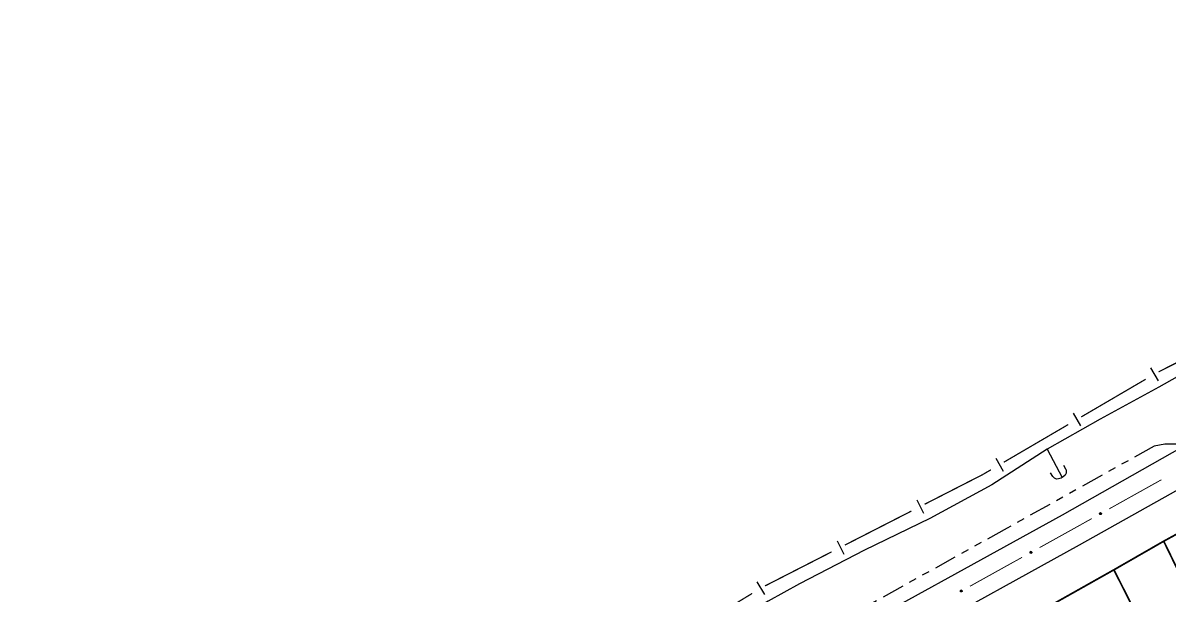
# Model space of a CAD drawing. Extents: x 205807 to 207855, y 4874692 to 4876446.
# Drawn here: x 206613.5 to 206843.6, y 4876222.4 to 4876337.2 of the extents above; entities that cross this region are included whole.
import ezdxf

# ---------------------------------------------------------------- set-up
doc = ezdxf.new("R2010")
doc.units = 0
doc.header["$LTSCALE"] = 1.5
doc.header["$MEASUREMENT"] = 0
doc.linetypes.add('TRACO_25', pattern=[8, 3, -1, 1, -1, 1, -1])
for name, color, linetype in [('CD_MALHA_LOTES', 7, 'CONTINUOUS'), ('HD-CURSO-PERENE', 170, 'CONTINUOUS'), ('LM-LIM-SETORES-BAIRROS', 250, 'CONTINUOUS'), ('RU-QUADRA', 210, 'CONTINUOUS'), ('SV-EIXO-RUA-PAV', 20, 'CONTINUOUS'), ('SV-FX-DOM-EST', 20, 'CONTINUOUS'), ('SV-PONTE-BUEIRO', 251, 'CONTINUOUS'), ('SV-RUA-PAVIM', 7, 'CONTINUOUS')]:
    doc.layers.add(name, color=color, linetype=linetype)

# ---------------------------------------------------------------- blocks, each defined once
blk = doc.blocks.new('COD119', base_point=(206910.585966, 4876308.450231))
at = {"layer": 'SV-PONTE-BUEIRO'}
blk.add_lwpolyline([(206909.075966, 4876306.450231), (206909.075966, 4876307.283564), (206909.075966, 4876307.408564), (206909.201799, 4876307.741897), (206909.453466, 4876308.116897), (206909.830966, 4876308.325231), (206910.334299, 4876308.450231), (206910.837633, 4876308.450231), (206911.340966, 4876308.325231), (206911.718466, 4876308.116897), (206911.970133, 4876307.741897), (206912.095966, 4876307.408564), (206912.095966, 4876307.283564), (206912.095966, 4876306.450231)], dxfattribs=at)

msp = doc.modelspace()

# ---------------------------------------------------------------- linework, layer by layer
at = {"layer": 'CD_MALHA_LOTES', "linetype": 'Continuous', "const_width": 0.35, "flags": 128}
for points in [[(206842.567219, 4876233.166364), (206863.774331, 4876244.775558)], [(206832.563925, 4876227.423082), (206842.567219, 4876233.166364)], [(206863.652333, 4876189.912639), (206842.567219, 4876233.166364)], [(206811.148875, 4876215.376712), (206832.563925, 4876227.423082)], [(206854.361603, 4876184.207787), (206849.098987, 4876194.730954), (206832.563925, 4876227.423082)]]:
    msp.add_lwpolyline(points, dxfattribs=at)
at = {"layer": 'HD-CURSO-PERENE', "linetype": 'Continuous'}
for points in [[(206853.676652, 4876270.893929, 2.238405), (206841.558472, 4876264.098319, 2.238405), (206829.794534, 4876257.649025, 2.238405), (206819.162531, 4876251.66253, 2.238405), (206808.042551, 4876244.505641, 2.238405), (206795.598782, 4876237.713632, 2.238405), (206782.50822, 4876231.354064, 2.238405), (206769.413532, 4876224.594272, 2.238405), (206763.146654, 4876221.114604, 2.238405), (206756.477729, 4876217.18945, 2.231678), (206751.643975, 4876214.274651, 2.231678), (206747.106293, 4876211.350656, 2.231678), (206742.737091, 4876208.578304, 2.231678), (206737.999929, 4876205.863534, 2.231678), (206732.733991, 4876202.934425, 2.231678), (206721.389821, 4876195.636461, 2.231678), (206721.111533, 4876194.378877, 2.231678), (206721.126628, 4876193.096258, 2.231678), (206721.356153, 4876191.796782, 2.231678), (206721.549441, 4876190.992584, 2.231678), (206721.949323, 4876190.069779, 2.231678), (206722.164644, 4876189.731417, 2.231678)], [(206819.162531, 4876251.66253, 2.238405), (206822.18, 4876245.95, 5.46)]]:
    msp.add_polyline3d(points, dxfattribs=at)
at = {"layer": 'LM-LIM-SETORES-BAIRROS', "const_width": 0.25}
for points in [[(206854.938332, 4876273.913551), (206841.540714, 4876267.167897)], [(206838.937353, 4876265.678627), (206825.989154, 4876258.106034)], [(206823.399515, 4876256.591516), (206810.451316, 4876249.018923)], [(206806.214609, 4876246.541138), (206794.55829, 4876240.58052)], [(206806.998463, 4876246.999565), (206806.214609, 4876246.541138)], [(206807.861677, 4876247.504405), (206806.998463, 4876246.999565)], [(206791.887259, 4876239.214652), (206778.532106, 4876232.385312)], [(206775.861075, 4876231.019444), (206762.505922, 4876224.190104)], [(206759.916433, 4876222.678371), (206747.103455, 4876214.879167)]]:
    msp.add_lwpolyline(points, dxfattribs=at)
at = {"layer": 'LM-LIM-SETORES-BAIRROS'}
for points in [[(206839.90652, 4876267.983125), (206841.421039, 4876265.393486)], [(206824.368682, 4876258.896014), (206825.8832, 4876256.306375)], [(206808.830844, 4876249.808904), (206810.345362, 4876247.219264)], [(206792.985012, 4876241.460746), (206794.35088, 4876238.789715)], [(206776.958828, 4876233.265538), (206778.324696, 4876230.594507)], [(206760.84491, 4876224.999562), (206762.404751, 4876222.436967)]]:
    msp.add_lwpolyline(points, dxfattribs=at)
at = {"layer": 'RU-QUADRA', "linetype": 'Continuous', "const_width": 0.18, "flags": 128}
msp.add_lwpolyline([(206863.774331, 4876244.775558), (206842.567219, 4876233.166364), (206832.563925, 4876227.423082), (206811.367775, 4876215.499847), (206810.245403, 4876217.63822), (206800.775087, 4876212.704545), (206792.188957, 4876208.231497), (206810.891772, 4876173.377861), (206815.890827, 4876164.527778), (206820.979425, 4876155.765142), (206838.509818, 4876120.619269), (206843.279871, 4876111.445598), (206852.51173, 4876093.691075)], dxfattribs=at)
at = {"layer": 'SV-EIXO-RUA-PAV', "const_width": 0.18}
for points in [[(206842.099181, 4876245.504267), (206831.619156, 4876239.658834)], [(206828.125814, 4876237.710357), (206823.759137, 4876235.27476)], [(206823.701031, 4876235.24235), (206817.638038, 4876231.878859)], [(206823.759137, 4876235.27476), (206823.701031, 4876235.24235)], [(206814.140225, 4876229.93842), (206803.646785, 4876224.117104)]]:
    msp.add_lwpolyline(points, dxfattribs=at)
at = {"layer": 'SV-EIXO-RUA-PAV'}
for points in [[(206830.051589, 4876238.658448), (206830.0389, 4876238.611214), (206830.018336, 4876238.573214), (206829.992062, 4876238.546456), (206829.962679, 4876238.528865), (206829.930592, 4876238.514254), (206829.894992, 4876238.506661), (206829.853613, 4876238.506985), (206829.806141, 4876238.519381), (206829.768598, 4876238.543005), (206829.740987, 4876238.56736), (206829.72088, 4876238.596943), (206829.707208, 4876238.628351), (206829.700544, 4876238.665592), (206829.701282, 4876238.707523), (206829.714902, 4876238.754955), (206829.735318, 4876238.792072), (206829.76141, 4876238.817286), (206829.791279, 4876238.837312), (206829.824216, 4876238.851835), (206829.859205, 4876238.859088), (206829.901421, 4876238.858269), (206829.948059, 4876238.844205), (206829.98531, 4876238.824266), (206830.010884, 4876238.798534), (206830.029938, 4876238.768684), (206830.044984, 4876238.73668), (206830.054107, 4876238.701211), (206830.051589, 4876238.658448)], [(206816.068175, 4876230.88208), (206816.055377, 4876230.834876), (206816.034726, 4876230.796923), (206816.008391, 4876230.770225), (206815.978967, 4876230.752702), (206815.946847, 4876230.738165), (206815.911229, 4876230.730653), (206815.869851, 4876230.731073), (206815.822408, 4876230.743578), (206815.784919, 4876230.767289), (206815.757364, 4876230.791707), (206815.737325, 4876230.821336), (206815.723726, 4876230.852776), (206815.717147, 4876230.890031), (206815.717982, 4876230.93196), (206815.73171, 4876230.979361), (206815.752212, 4876231.016431), (206815.778362, 4876231.041585), (206815.808277, 4876231.061542), (206815.841247, 4876231.07599), (206815.876253, 4876231.083162), (206815.918467, 4876231.082246), (206815.965072, 4876231.068075), (206816.002278, 4876231.04805), (206816.027792, 4876231.022259), (206816.046777, 4876230.992366), (206816.06175, 4876230.960327), (206816.070791, 4876230.924837), (206816.068175, 4876230.88208)], [(206802.076921, 4876223.120326), (206802.064124, 4876223.073121), (206802.043473, 4876223.035168), (206802.017137, 4876223.008471), (206801.987714, 4876222.990947), (206801.955594, 4876222.97641), (206801.919976, 4876222.968899), (206801.878598, 4876222.969318), (206801.831155, 4876222.981823), (206801.793666, 4876223.005534), (206801.766111, 4876223.029952), (206801.746072, 4876223.059581), (206801.732473, 4876223.091021), (206801.725894, 4876223.128277), (206801.726728, 4876223.170206), (206801.740457, 4876223.217607), (206801.760958, 4876223.254676), (206801.787109, 4876223.27983), (206801.817023, 4876223.299787), (206801.849994, 4876223.314235), (206801.884999, 4876223.321407), (206801.927214, 4876223.320491), (206801.973819, 4876223.306321), (206802.011025, 4876223.286295), (206802.036539, 4876223.260505), (206802.055524, 4876223.230612), (206802.070496, 4876223.198572), (206802.079538, 4876223.163083), (206802.076921, 4876223.120326)]]:
    msp.add_lwpolyline(points, close=True, dxfattribs=at)
for points in [[(206829.948059, 4876238.844205), (206829.700544, 4876238.665592)], [(206829.901421, 4876238.858269), (206829.701282, 4876238.707523)], [(206829.922132, 4876238.848031), (206829.703322, 4876238.688487)], [(206829.98531, 4876238.824266), (206829.707208, 4876238.628351)], [(206829.964301, 4876238.834053), (206829.707495, 4876238.650192)], [(206829.876663, 4876238.853918), (206829.714641, 4876238.735423)], [(206829.859205, 4876238.859088), (206829.714902, 4876238.754955)], [(206829.994692, 4876238.810381), (206829.716435, 4876238.614555)], [(206830.010884, 4876238.798534), (206829.72088, 4876238.596943)], [(206829.83823, 4876238.852793), (206829.730475, 4876238.777066)], [(206830.017932, 4876238.782721), (206829.731196, 4876238.58529)], [(206829.824216, 4876238.851835), (206829.735318, 4876238.792072)], [(206830.029938, 4876238.768684), (206829.740987, 4876238.56736)], [(206830.034687, 4876238.74988), (206829.760006, 4876238.556049)], [(206830.044984, 4876238.73668), (206829.768598, 4876238.543005)], [(206830.045345, 4876238.716765), (206829.791588, 4876238.533041)], [(206830.054107, 4876238.701211), (206829.806141, 4876238.519381)], [(206830.051237, 4876238.68099), (206829.832038, 4876238.516543)], [(206830.051589, 4876238.658448), (206829.853613, 4876238.506985)], [(206830.043632, 4876238.633), (206829.880556, 4876238.510793)], [(206830.0389, 4876238.611214), (206829.894992, 4876238.506661)], [(206830.027271, 4876238.589501), (206829.920043, 4876238.515631)], [(206830.018336, 4876238.573214), (206829.930592, 4876238.514254)], [(206815.965072, 4876231.068075), (206815.717147, 4876230.890031)], [(206815.918467, 4876231.082246), (206815.717982, 4876230.93196)], [(206815.939154, 4876231.07196), (206815.719978, 4876230.91292)], [(206816.002278, 4876231.04805), (206815.723726, 4876230.852776)], [(206815.981291, 4876231.057886), (206815.724063, 4876230.874615)], [(206815.893699, 4876231.077952), (206815.731405, 4876230.95983)], [(206815.876253, 4876231.083162), (206815.73171, 4876230.979361)], [(206816.011627, 4876231.034144), (206815.732921, 4876230.838958)], [(206816.027792, 4876231.022259), (206815.737325, 4876230.821336)], [(206815.855263, 4876231.076915), (206815.747334, 4876231.001436)], [(206816.034804, 4876231.00643), (206815.747615, 4876230.809659)], [(206815.841247, 4876231.07599), (206815.752212, 4876231.016431)], [(206816.046777, 4876230.992366), (206815.757364, 4876230.791707)], [(206816.051483, 4876230.973551), (206815.776357, 4876230.780352)], [(206816.06175, 4876230.960327), (206815.784919, 4876230.767289)], [(206816.062066, 4876230.940411), (206815.807886, 4876230.757271)], [(206816.070791, 4876230.924837), (206815.822408, 4876230.743578)], [(206816.067875, 4876230.904623), (206815.848299, 4876230.74068)], [(206816.068175, 4876230.88208), (206815.869851, 4876230.731073)], [(206816.060159, 4876230.856651), (206815.896803, 4876230.734819)], [(206816.055377, 4876230.834876), (206815.911229, 4876230.730653)], [(206816.043698, 4876230.81319), (206815.936301, 4876230.739566)], [(206816.034726, 4876230.796923), (206815.946847, 4876230.738165)], [(206801.973819, 4876223.306321), (206801.725894, 4876223.128277)], [(206801.927214, 4876223.320491), (206801.726728, 4876223.170206)], [(206801.947901, 4876223.310205), (206801.728725, 4876223.151166)], [(206801.902445, 4876223.316197), (206801.740151, 4876223.198076)], [(206801.884999, 4876223.321407), (206801.740457, 4876223.217607)], [(206801.86401, 4876223.31516), (206801.756081, 4876223.239682)], [(206801.849994, 4876223.314235), (206801.760958, 4876223.254676)], [(206802.011025, 4876223.286295), (206801.732473, 4876223.091021)], [(206801.990038, 4876223.296131), (206801.73281, 4876223.112861)], [(206802.020374, 4876223.272389), (206801.741668, 4876223.077204)], [(206802.036539, 4876223.260505), (206801.746072, 4876223.059581)], [(206802.043551, 4876223.244675), (206801.756362, 4876223.047905)], [(206802.055524, 4876223.230612), (206801.766111, 4876223.029952)], [(206802.06023, 4876223.211797), (206801.785104, 4876223.018597)], [(206802.070496, 4876223.198572), (206801.793666, 4876223.005534)], [(206802.070812, 4876223.178657), (206801.816633, 4876222.995517)], [(206802.079538, 4876223.163083), (206801.831155, 4876222.981823)], [(206802.076622, 4876223.142869), (206801.857045, 4876222.978925)], [(206802.076921, 4876223.120326), (206801.878598, 4876222.969318)], [(206802.068906, 4876223.094896), (206801.905549, 4876222.973064)], [(206802.064124, 4876223.073121), (206801.919976, 4876222.968899)], [(206802.052445, 4876223.051435), (206801.945047, 4876222.977812)], [(206802.043473, 4876223.035168), (206801.955594, 4876222.97641)]]:
    msp.add_lwpolyline(points, dxfattribs=at)
at = {"layer": 'SV-FX-DOM-EST', "linetype": 'TRACO_25'}
msp.add_polyline3d([(206848.283937, 4876253.16662, 4.685182), (206847.253215, 4876252.80277, 4.685182), (206845.24779, 4876252.649836, 4.660215), (206842.768309, 4876252.677263, 4.660215), (206840.659868, 4876252.250284, 4.660215), (206811.133839, 4876235.790607, 4.410543), (206774.428406, 4876215.38264, 4.235774), (206771.098456, 4876213.092911, 4.235774), (206768.673229, 4876211.093375, 4.235774), (206767.853219, 4876209.301235, 4.235774), (206763.471722, 4876206.977918, 4.235774), (206720.540609, 4876183.863509, 3.942453), (206717.712026, 4876182.560065, 3.942453), (206701.987022, 4876174.053026, 3.996886), (206685.183871, 4876166.335908, 3.996886), (206670.286652, 4876159.084171, 4.004663), (206646.319924, 4876148.076744, 4.004663), (206645.411737, 4876149.547396, 4.004663), (206631.624457, 4876144.28736, 3.98911), (206623.661881, 4876141.449164, 3.98911), (206614.818417, 4876138.398031, 4.020215), (206601.190897, 4876133.033144, 4.105754)], dxfattribs=at)
at = {"layer": 'SV-RUA-PAVIM', "linetype": 'Continuous'}
for points in [[(206956.143356, 4876337.213866, 5.783735), (206940.82557, 4876323.544653, 5.783735), (206911.358552, 4876297.249014, 5.783735), (206891.254696, 4876281.185447, 5.534064), (206875.1562, 4876269.75572, 5.109623), (206852.489956, 4876255.396625, 4.884919), (206848.283937, 4876253.16662, 4.884919), (206822.207156, 4876238.419966, 4.460478), (206771.623155, 4876210.53539, 4.036037), (206763.494306, 4876205.9958, 3.811333), (206739.939147, 4876192.484172, 4.253502), (206717.697833, 4876180.347549, 4.253502), (206691.140625, 4876167.330272, 4.253502), (206661.299698, 4876153.37211, 4.253502), (206652.021068, 4876149.240475, 4.354594), (206642.654926, 4876145.293569, 4.409028), (206631.710843, 4876140.839892, 4.42458), (206617.37894, 4876135.421696, 4.42458), (206603.609011, 4876130.642586, 4.463461)], [(206868.52944, 4876257.330985, 5.109623), (206856.05123, 4876249.426023, 4.884919), (206825.583852, 4876232.345889, 4.460478), (206791.891397, 4876213.735214, 4.460478)]]:
    msp.add_polyline3d(points, dxfattribs=at)

# ---------------------------------------------------------------- block references
at = {"layer": 'SV-PONTE-BUEIRO', "rotation": 211}
msp.add_blockref('COD119', (206822.181284, 4876245.945598, 5.459162), dxfattribs=at)

doc.saveas('drawing.dxf')
